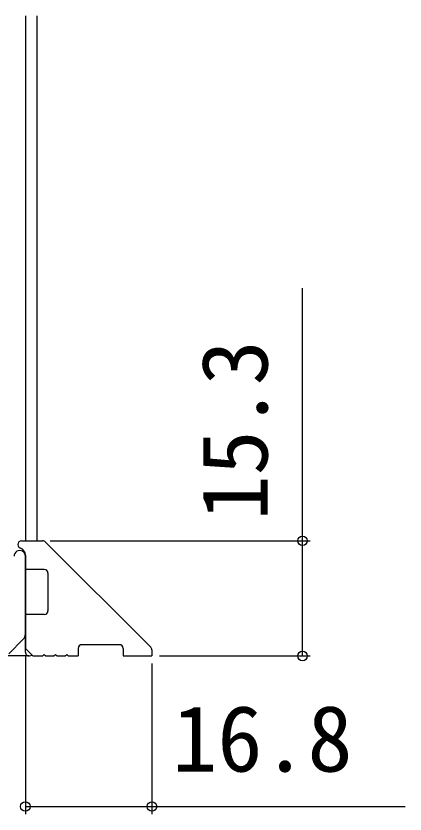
# Model space of a CAD drawing. Units: millimetres, scale not verified. Extents: x -525 to 525, y -782 to 777.
# Drawn here: x -104.5 to -52.9, y -119.5 to -13.5 of the extents above; entities that cross this region are included whole.
import ezdxf
from ezdxf.enums import TextEntityAlignment as Align

# ---------------------------------------------------------------- set-up
doc = ezdxf.new("R2010")
doc.units = ezdxf.units.MM
doc.header["$LTSCALE"] = 4
for name, color, linetype in [('0-2_YKK_11', 7, 'Continuous'), ('0-3_YKK_12', 2, 'Continuous'), ('0-4_YKK_13', 4, 'Continuous'), ('0-6_YKK_D', 6, 'Continuous')]:
    doc.layers.add(name, color=color, linetype=linetype)
doc.styles.add('ＭＳ ゴシック', font='')
doc.styles.get('ＭＳ ゴシック').set_extended_font_data('MS Gothic')

msp = doc.modelspace()

# ---------------------------------------------------------------- linework, layer by layer
at = {"layer": '0-2_YKK_11'}
for p, q in [((-103.293, -95.629), (-103.293, -85.293)), ((-105.5, -98.25), (-103.586, -96.336))]:
    msp.add_line(p, q, dxfattribs=at)
for centre, radius, start, end in [((-104.043, -85.293), 0.75, 359.99999, 180.00001), ((-104.293, -95.629), 1, 315.00003, 0.00002)]:
    msp.add_arc(centre, radius, start, end, dxfattribs=at)
at = {"layer": '0-3_YKK_12'}
for p, q in [((-103.293, -13.523), (-103.293, -83.248)), ((-101.793, -13.523), (-101.793, -83.248)), ((-103.293, -85.162), (-103.293, -93.543))]:
    msp.add_line(p, q, dxfattribs=at)
at = {"layer": '0-4_YKK_13'}
for p, q in [((-103.793, -83.248), (-101, -83.248)), ((-100.647, -83.394), (-86.64, -97.401)), ((-103.293, -85.162), (-103.293, -87.048)), ((-100.793, -87.048), (-103.293, -87.048)), ((-100.293, -87.548), (-100.293, -92.548)), ((-103.293, -93.048), (-103.293, -97.548)), ((-100.793, -93.048), (-103.293, -93.048)), ((-103.293, -98.041), (-103.293, -95.629)), ((-90.793, -97.048), (-95.793, -97.048)), ((-102.84, -98.543), (-114.793, -98.543)), ((-103.293, -97.548), (-102.293, -98.548)), ((-102.293, -98.548), (-100.993, -98.548)), ((-100.593, -98.548), (-99.493, -98.548)), ((-99.093, -98.548), (-97.993, -98.548)), ((-97.593, -98.548), (-96.293, -98.548)), ((-96.293, -97.548), (-96.293, -98.548)), ((-90.293, -97.548), (-90.293, -98.548)), ((-90.293, -98.548), (-86.493, -98.548)), ((-86.493, -97.755), (-86.493, -98.548))]:
    msp.add_line(p, q, dxfattribs=at)
for points in [[(-100.993, -98.548), (-100.793, -98.348), (-100.593, -98.548)], [(-99.493, -98.548), (-99.293, -98.348), (-99.093, -98.548)], [(-97.993, -98.548), (-97.793, -98.348), (-97.593, -98.548)]]:
    msp.add_lwpolyline(points, dxfattribs=at)
for centre, radius, start, end in [((-103.793, -83.748), 0.5, 90, 180), ((-103.793, -83.748), 0.5, 180, 250.52878), ((-101, -83.748), 0.5, 45, 90), ((-104.293, -85.162), 1, 0, 70.52878), ((-100.793, -87.548), 0.5, 0, 90), ((-100.793, -92.548), 0.5, 270, 0), ((-95.793, -97.548), 0.5, 90, 180), ((-90.793, -97.548), 0.5, 0, 90), ((-86.993, -97.755), 0.5, 0, 45), ((-102.793, -98.041), 0.5, 180, 275.33842), ((-102.84, -97.543), 1, 270, 275.33842), ((-102.84, -97.543), 1, 275.33842, 296.08338)]:
    msp.add_arc(centre, radius, start, end, dxfattribs=at)
at = {"layer": '0-6_YKK_D'}
for p, q in [((-100, -83.248), (-65.493, -83.248)), ((-103.293, -98.548), (-103.293, -119.548)), ((-85.493, -98.548), (-65.493, -98.548)), ((-86.493, -99.548), (-86.493, -119.548))]:
    msp.add_line(p, q, dxfattribs=at)
for points in [[(-66.493, -98.548), (-66.493, -83.248), (-66.493, -49.698)], [(-103.293, -118.548), (-86.493, -118.548), (-52.875, -118.548)]]:
    msp.add_lwpolyline(points, dxfattribs=at)
for centre in [(-66.493, -83.248), (-66.493, -98.548), (-103.293, -118.548), (-86.493, -118.548)]:
    msp.add_circle(centre, 0.637, dxfattribs=at)

# ---------------------------------------------------------------- texts
at = {"layer": '0-6_YKK_D', "style": 'ＭＳ ゴシック'}
msp.add_text('15.3', height=8.798, rotation=90, dxfattribs=at).set_placement((-68.493, -80.539), align=Align.BOTTOM_LEFT)
msp.add_text('16.8', height=8.798, dxfattribs=at).set_placement((-83.784, -116.548), align=Align.BOTTOM_LEFT)

doc.saveas('drawing.dxf')
